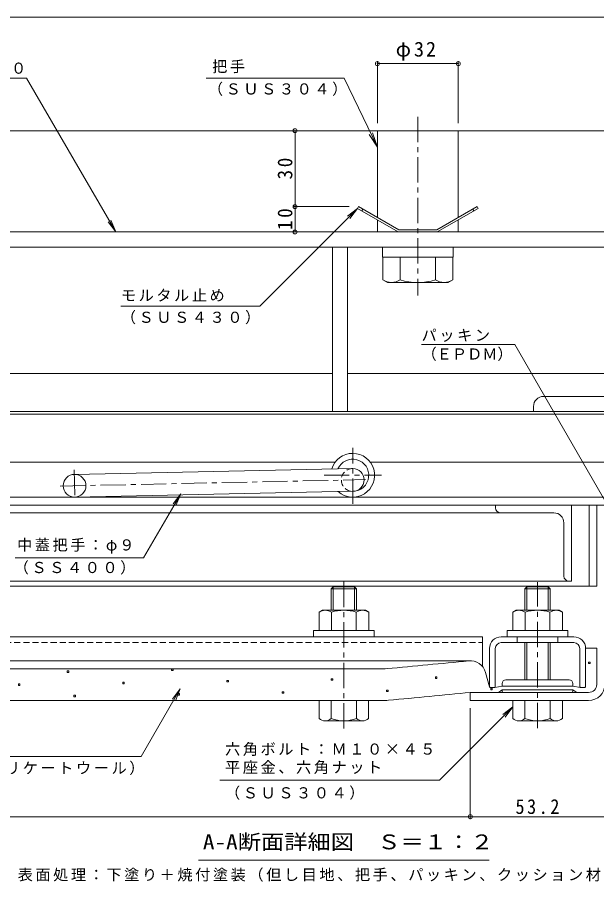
# Model space of a CAD drawing. Units: millimetres at full size; details may follow other scales. Extents: x -516 to 546, y -392 to 378.
# Drawn here: x -333.2 to -104, y -342.1 to -0.5 of the extents above; entities that cross this region are included whole.
import ezdxf
from ezdxf.enums import TextEntityAlignment as Align

# ---------------------------------------------------------------- set-up
doc = ezdxf.new("R2010")
doc.units = ezdxf.units.MM
doc.header["$LTSCALE"] = 2
doc.header["$PDMODE"] = 32
doc.header["$PDSIZE"] = 1.6
doc.linetypes.add('CHAIN1', pattern=[8, 5, -1, 1, -1])
doc.linetypes.add('DASHED1', pattern=[1.8, 1.2, -0.6])
for name, color, linetype, lineweight in [('D-1', 2, 'Continuous', 9), ('D-2', 3, 'Continuous', 9), ('D-3', 4, 'Continuous', 9), ('D-4', 4, 'Continuous', 9), ('D-5', 7, 'Continuous', 9), ('D-6', 6, 'Continuous', 9), ('D-7', 5, 'Continuous', 5), ('D-8', 5, 'Continuous', 5), ('D-9', 134, 'Continuous', 5), ('D-A', 3, 'Continuous', 9), ('D-B', 2, 'Continuous', 9), ('D-C', 5, 'Continuous', 5), ('D-D', 4, 'Continuous', 9), ('D-E', 3, 'Continuous', 9), ('D-F', 7, 'Continuous', 9)]:
    doc.layers.add(name, color=color, linetype=linetype, lineweight=lineweight)
doc.styles.add('ＭＳ ゴシック', font='')
doc.styles.get('ＭＳ ゴシック').set_extended_font_data('MS Gothic')

msp = doc.modelspace()

# ---------------------------------------------------------------- linework, layer by layer
at = {"layer": 'D-1'}
for p, q in [((-154.02, -267.293), (-154.02, -270.493)), ((-107.22, -267.293), (-154.02, -267.293)), ((-107.22, -270.493), (-154.02, -270.493))]:
    msp.add_line(p, q, dxfattribs=at)
for radius in [3.2, 6.4]:
    msp.add_arc((-107.22, -264.093), radius, 270, 0, dxfattribs=at)
at = {"layer": 'D-2'}
for p, q in [((-61.021, -85.292), (-399.172, -85.292)), ((-399.172, -91.292), (-61.021, -91.292))]:
    msp.add_line(p, q, dxfattribs=at)
at = {"layer": 'D-2', "linetype": 'CHAIN1'}
for p, q in [((-200.52, -192.791), (-200.52, -170.595)), ((-211.869, -181.443), (-189.172, -181.443))]:
    msp.add_line(p, q, dxfattribs=at)
at = {"layer": 'D-2'}
for radius, start, end in [(8.65, 228.42634, 163.35534), (6.35, 271.76079, 156.52842)]:
    msp.add_arc((-200.52, -181.443), radius, start, end, dxfattribs=at)
at = {"layer": 'D-3'}
for p, q in [((-399.172, -45.292), (-48.021, -45.292)), ((-198.606, -75.985), (-182.486, -85.292)), ((-196.474, -76.292), (-196.874, -76.985)), ((-167.057, -85.292), (-150.936, -75.985)), ((-153.068, -76.292), (-152.668, -76.985)), ((-167.057, -85.292), (-182.486, -85.292)), ((-167.271, -84.492), (-182.271, -84.492))]:
    msp.add_line(p, q, dxfattribs=at)
for points in [[(-182.271, -84.492), (-198.206, -75.292), (-198.606, -75.985)], [(-167.271, -84.492), (-151.336, -75.292), (-150.936, -75.985)]]:
    msp.add_lwpolyline(points, dxfattribs=at)
at = {"layer": 'D-4'}
for p, q in [((-108.421, -249.823), (-104.021, -249.823)), ((-108.421, -265.043), (-108.421, -249.893)), ((-104.021, -264.093), (-104.021, -249.823)), ((-154.031, -254.764), (-399.172, -254.764)), ((-399.172, -257.993), (-189.688, -257.993)), ((-146.421, -265.043), (-148.011, -259.336)), ((-146.171, -265.293), (-146.421, -265.043)), ((-144.371, -265.293), (-146.171, -265.293)), ((-141.421, -264.793), (-144.371, -265.293)), ((-141.421, -266.293), (-142.917, -267.293)), ((-113.421, -264.793), (-141.421, -264.793)), ((-141.421, -266.293), (-113.421, -266.293)), ((-113.421, -266.293), (-111.925, -267.293)), ((-154.021, -267.293), (-142.917, -267.293)), ((-107.221, -267.293), (-111.925, -267.293)), ((-189.115, -270.493), (-399.172, -270.493))]:
    msp.add_line(p, q, dxfattribs=at)
at = {"layer": 'D-4', "color": 134, "lineweight": 5}
for p, q in [((-114.921, -262.293), (-139.921, -262.293)), ((-141.421, -263.793), (-141.421, -264.793)), ((-141.421, -264.793), (-113.421, -264.793)), ((-141.421, -266.293), (-113.421, -266.293)), ((-141.421, -266.793), (-141.421, -266.293)), ((-113.421, -263.793), (-113.421, -264.793)), ((-113.421, -266.793), (-113.421, -266.293)), ((-113.921, -267.293), (-140.921, -267.293))]:
    msp.add_line(p, q, dxfattribs=at)
at = {"layer": 'D-4', "color": 2}
for points in [[(-107.273, -255.872), (-107.273, -255.272), (-106.672, -255.272), (-106.672, -255.872)], [(-313.399, -259.339), (-313.399, -258.739), (-312.799, -258.739), (-312.799, -259.339)], [(-272.173, -258.646), (-272.173, -258.046), (-271.573, -258.046), (-271.573, -258.646)], [(-250.267, -263.129), (-250.267, -262.528), (-249.667, -262.528), (-249.667, -263.129)], [(-209.041, -262.435), (-209.041, -261.835), (-208.441, -261.835), (-208.441, -262.435)], [(-167.816, -261.742), (-167.816, -261.141), (-167.216, -261.141), (-167.216, -261.742)], [(-332.717, -264.516), (-332.717, -263.915), (-332.117, -263.915), (-332.117, -264.516)], [(-291.492, -263.822), (-291.492, -263.222), (-290.892, -263.222), (-290.892, -263.822)], [(-187.135, -266.918), (-187.135, -266.318), (-186.535, -266.318), (-186.535, -266.918)], [(-145.91, -266.224), (-145.91, -265.624), (-145.31, -265.624), (-145.31, -266.224)], [(-310.81, -268.998), (-310.81, -268.398), (-310.21, -268.398), (-310.21, -268.998)], [(-269.585, -268.305), (-269.585, -267.705), (-268.985, -267.705), (-268.985, -268.305)], [(-228.36, -267.611), (-228.36, -267.011), (-227.76, -267.011), (-227.76, -267.611)]]:
    msp.add_lwpolyline(points, close=True, dxfattribs=at)
at = {"layer": 'D-4'}
msp.add_lwpolyline([(-113.421, -264.793), (-110.471, -265.293), (-108.671, -265.293), (-108.421, -265.043)], dxfattribs=at)
for centre, radius, start, end in [((-654.021, 4822.499), 5101.792, 275.2529, 275.61726), ((-154.031, -261.014), 6.25, 15.57156, 95.61726), ((-189.688, -227.993), 30, 270, 275.2529), ((-107.221, -264.093), 3.2, 270, 0), ((-654.021, 4822.499), 5114.292, 275.24643, 275.6105), ((-189.115, -240.493), 30, 270, 275.24643)]:
    msp.add_arc(centre, radius, start, end, dxfattribs=at)
at = {"layer": 'D-4', "color": 134, "lineweight": 5}
for centre, radius, start, end in [((-139.921, -263.793), 1.5, 90, 180), ((-114.921, -263.793), 1.5, 0, 90), ((-140.921, -266.793), 0.5, 180, 270), ((-113.921, -266.793), 0.5, 270, 0)]:
    msp.add_arc(centre, radius, start, end, dxfattribs=at)
at = {"layer": 'D-5'}
for p, q in [((-406.909, -24.532), (-329.473, -24.532)), ((-294.207, -85.292), (-329.473, -24.532)), ((-203.875, -24.532), (-258.526, -24.532)), ((-203.875, -24.532), (-190.772, -51.76)), ((-190.772, -51.76), (-194.057, -46.739)), ((-190.772, -51.76), (-192.646, -46.06)), ((-198.606, -75.985), (-202.573, -79.028)), ((-294.207, -85.292), (-297.259, -81.332)), ((-294.207, -85.292), (-296.131, -80.677)), ((-173.286, -129.72), (-136.373, -129.72)), ((-268.518, -188.762), (-271.571, -192.722)), ((-284.156, -292.59), (-268.754, -265.913)), ((-268.754, -265.913), (-271.797, -269.88)), ((-268.754, -265.913), (-270.667, -270.532)), ((-166.172, -301.97), (-137.22, -273.018)), ((-137.22, -273.018), (-141.187, -276.062)), ((-137.22, -273.018), (-140.264, -276.985)), ((-253.041, -301.97), (-166.172, -301.97)), ((-146.52, -333.529), (-261.52, -333.529))]:
    msp.add_line(p, q, dxfattribs=at)
for points in [[(-292.226, -114.604), (-237.226, -114.604), (-198.606, -75.985), (-201.65, -79.951)], [(-136.373, -129.72), (-97.848, -196.447), (-100.892, -192.48)], [(-333.997, -214.146), (-283.251, -214.146), (-268.518, -188.762), (-270.442, -193.377)]]:
    msp.add_lwpolyline(points, dxfattribs=at)
at = {"layer": 'D-6'}
for p, q in [((-42.021, -156.292), (-397.572, -156.292)), ((-42.021, -157.292), (-398.572, -157.292)), ((-399.172, -176.292), (-207.47, -176.292)), ((-193.571, -176.292), (-75.52, -176.292)), ((-310.615, -181.094), (-200.521, -178.792)), ((-310.426, -190.092), (-200.52, -187.794)), ((-200.52, -187.794), (-200.426, -187.792))]:
    msp.add_line(p, q, dxfattribs=at)
at = {"layer": 'D-6', "linetype": 'CHAIN1'}
for p, q in [((-310.652, -179.292), (-310.402, -191.268)), ((-316.224, -185.712), (-195.464, -183.186))]:
    msp.add_line(p, q, dxfattribs=at)
at = {"layer": 'D-6', "color": 134, "lineweight": 5}
for p, q in [((-107.021, -193.293), (-107.021, -225.293)), ((-104.02, -193.293), (-107.021, -193.293)), ((-107.021, -225.293), (-393.946, -225.293))]:
    msp.add_line(p, q, dxfattribs=at)
msp.add_lwpolyline([(-104.02, -193.293), (-104.02, -225.293), (-107.021, -225.293)], dxfattribs=at)
at = {"layer": 'D-6', "linetype": 'DASHED1'}
msp.add_arc((-200.52, -183.293), 4.5, 90, 270, dxfattribs=at)
at = {"layer": 'D-6'}
for centre, start, end in [((-200.52, -183.293), 270, 90), ((-310.52, -185.593), 90, 270), ((-310.52, -185.593), 270, 90)]:
    msp.add_arc(centre, 4.5, start, end, dxfattribs=at)
at = {"layer": 'D-7', "linetype": 'CHAIN1'}
for p, q in [((-204.02, -281.529), (-204.02, -222.704)), ((-127.42, -281.371), (-127.42, -223.641))]:
    msp.add_line(p, q, dxfattribs=at)
at = {"layer": 'D-7'}
for p, q in [((-209.021, -226.305), (-199.021, -226.305)), ((-209.021, -226.305), (-209.021, -230.993)), ((-208.208, -225.493), (-209.02, -226.305)), ((-209.02, -226.305), (-209.02, -234.793)), ((-208.208, -225.493), (-199.833, -225.493)), ((-208.208, -234.793), (-208.208, -225.493)), ((-199.833, -225.493), (-199.021, -226.305)), ((-199.833, -234.793), (-199.833, -225.493)), ((-199.021, -234.793), (-199.021, -226.305)), ((-122.42, -226.305), (-132.42, -226.305)), ((-132.42, -234.793), (-132.42, -226.305)), ((-131.608, -234.793), (-131.608, -225.493)), ((-123.232, -225.493), (-122.42, -226.305)), ((-123.232, -234.793), (-123.232, -225.493)), ((-122.42, -226.305), (-122.42, -234.793)), ((-132.42, -262.293), (-132.42, -247.593)), ((-131.608, -262.293), (-131.608, -247.593)), ((-123.232, -262.293), (-123.232, -247.593)), ((-122.42, -247.593), (-122.42, -262.293)), ((-213.82, -270.493), (-194.22, -270.493)), ((-213.82, -277.598), (-213.82, -270.493)), ((-209.021, -277.598), (-209.021, -270.493)), ((-199.021, -277.598), (-199.021, -270.493)), ((-194.22, -277.598), (-194.22, -270.493)), ((-137.22, -277.598), (-137.22, -270.493)), ((-117.62, -270.493), (-137.22, -270.493)), ((-132.42, -277.598), (-132.42, -270.493)), ((-122.42, -270.493), (-122.42, -277.598)), ((-117.62, -277.598), (-117.62, -270.493)), ((-196.621, -278.493), (-211.42, -278.493)), ((-120.02, -278.493), (-134.82, -278.493))]:
    msp.add_line(p, q, dxfattribs=at)
at = {"layer": 'D-7', "color": 134}
for p, q in [((-216.02, -242.793), (-216.02, -245.293)), ((-192.02, -242.793), (-216.02, -242.793)), ((-139.42, -242.793), (-139.42, -245.293)), ((-115.42, -242.793), (-139.42, -242.793))]:
    msp.add_line(p, q, dxfattribs=at)
at = {"layer": 'D-7'}
msp.add_lwpolyline([(-123.232, -225.493), (-131.608, -225.493), (-132.42, -226.305)], dxfattribs=at)
at = {"layer": 'D-7', "color": 134}
for points in [[(-192.02, -242.793), (-192.02, -245.293), (-216.02, -245.293)], [(-115.42, -242.793), (-115.42, -245.293), (-139.42, -245.293)]]:
    msp.add_lwpolyline(points, dxfattribs=at)
at = {"layer": 'D-7'}
for centre, radius, start, end in [((-211.42, -274.827), 3.666, 229.1022, 310.89809), ((-204.021, -264.077), 14.416, 249.70546, 290.29454), ((-196.621, -274.827), 3.666, 229.10191, 310.8978), ((-134.82, -274.827), 3.666, 229.1022, 310.89809), ((-127.42, -264.077), 14.416, 249.70546, 290.29454), ((-120.02, -274.827), 3.666, 229.10191, 310.8978)]:
    msp.add_arc(centre, radius, start, end, dxfattribs=at)
at = {"layer": 'D-8'}
for p, q in [((-399.172, -91.292), (-64.021, -91.292)), ((-64.021, -156.292), (-397.572, -156.292))]:
    msp.add_line(p, q, dxfattribs=at)
at = {"layer": 'D-9'}
for p, q in [((-78.521, -150.292), (-125.021, -150.292)), ((-129.021, -154.292), (-129.021, -156.292)), ((-129.021, -156.292), (-64.021, -156.292))]:
    msp.add_line(p, q, dxfattribs=at)
msp.add_arc((-125.021, -154.292), 4, 90, 180, dxfattribs=at)
at = {"layer": 'D-A'}
for p, q in [((-56.92, -190.093), (-399.172, -190.093)), ((-56.92, -193.293), (-399.172, -193.293))]:
    msp.add_line(p, q, dxfattribs=at)
at = {"layer": 'D-B', "color": 6}
for p, q in [((-144.02, -194.293), (-144.02, -193.293)), ((-114.02, -193.293), (-114.02, -223.293)), ((-121.02, -196.293), (-387.724, -196.293)), ((-117.02, -200.293), (-117.02, -221.293)), ((-114.02, -223.294), (-399.172, -223.294))]:
    msp.add_line(p, q, dxfattribs=at)
at = {"layer": 'D-B'}
for p, q in [((-212.52, -234.793), (-195.52, -234.793)), ((-208.928, -235.552), (-208.928, -242.793)), ((-199.113, -235.552), (-199.113, -242.793)), ((-194.205, -235.552), (-195.52, -234.793)), ((-194.205, -235.552), (-194.205, -242.793)), ((-135.92, -234.793), (-118.92, -234.793)), ((-132.328, -235.552), (-132.328, -242.793)), ((-122.513, -235.552), (-122.513, -242.793)), ((-117.605, -235.552), (-118.92, -234.793)), ((-117.605, -235.552), (-117.605, -242.793))]:
    msp.add_line(p, q, dxfattribs=at)
at = {"layer": 'D-B', "color": 7}
for p, q in [((-399.172, -245.293), (-149.232, -245.293)), ((-149.232, -257.01), (-149.232, -245.293)), ((-141.821, -245.293), (-113.021, -245.293)), ((-113.021, -247.593), (-141.821, -247.593)), ((-146.421, -265.043), (-146.421, -249.893)), ((-144.121, -265.043), (-144.121, -249.893)), ((-110.721, -265.043), (-110.721, -249.893)), ((-108.421, -265.043), (-108.421, -249.893)), ((-146.171, -265.293), (-146.421, -265.043)), ((-144.371, -265.293), (-146.171, -265.293)), ((-144.371, -265.293), (-144.121, -265.043)), ((-110.471, -265.293), (-110.721, -265.043)), ((-108.671, -265.293), (-110.471, -265.293)), ((-108.671, -265.293), (-108.421, -265.043))]:
    msp.add_line(p, q, dxfattribs=at)
at = {"layer": 'D-B', "color": 7, "linetype": 'DASHED1'}
for p, q in [((-135.421, -247.593), (-135.421, -245.293)), ((-119.421, -247.593), (-119.421, -245.293)), ((-399.172, -247.593), (-149.232, -247.593))]:
    msp.add_line(p, q, dxfattribs=at)
at = {"layer": 'D-B'}
for points in [[(-212.52, -234.793), (-213.835, -235.552), (-213.835, -242.793), (-194.205, -242.793)], [(-135.92, -234.793), (-137.235, -235.552), (-137.235, -242.793), (-117.605, -242.793)]]:
    msp.add_lwpolyline(points, dxfattribs=at)
at = {"layer": 'D-B', "color": 6}
for centre, radius, start, end in [((-142.02, -194.293), 2, 180, 270), ((-121.02, -200.293), 4, 0, 90), ((-115.02, -221.293), 2, 180, 270)]:
    msp.add_arc(centre, radius, start, end, dxfattribs=at)
at = {"layer": 'D-B'}
for centre, radius, start, end in [((-210.939, -240.569), 5.793, 94.3844, 120.00002), ((-211.535, -239.632), 4.842, 57.42751, 88.18785), ((-204.02, -251.033), 16.241, 72.4119, 107.58812), ((-196.506, -239.632), 4.842, 91.81216, 122.57251), ((-197.102, -240.569), 5.793, 60, 85.61562), ((-134.339, -240.569), 5.793, 94.3844, 120.00002), ((-134.935, -239.632), 4.842, 57.42751, 88.18785), ((-127.42, -251.033), 16.241, 72.4119, 107.58812), ((-119.906, -239.632), 4.842, 91.81216, 122.57251), ((-120.502, -240.569), 5.793, 60, 85.61562)]:
    msp.add_arc(centre, radius, start, end, dxfattribs=at)
at = {"layer": 'D-B', "color": 7}
for centre, radius, start, end in [((-141.821, -249.893), 4.6, 90, 180), ((-113.021, -249.893), 4.6, 0, 90), ((-141.821, -249.893), 2.3, 90, 180), ((-113.021, -249.893), 2.3, 0, 90)]:
    msp.add_arc(centre, radius, start, end, dxfattribs=at)
at = {"layer": 'D-C', "color": 2, "linetype": 'CHAIN1', "lineweight": 9}
msp.add_line((-174.771, -39.757), (-174.771, -110.418), dxfattribs=at)
at = {"layer": 'D-C', "color": 2, "lineweight": 9}
for p, q in [((-190.771, -45.292), (-190.771, -79.584)), ((-190.771, -80.508), (-190.771, -85.292)), ((-158.771, -80.508), (-158.771, -85.292)), ((-158.771, -85.292), (-190.771, -85.292))]:
    msp.add_line(p, q, dxfattribs=at)
at = {"layer": 'D-C', "color": 134}
for p, q in [((-160.771, -91.292), (-188.771, -91.292)), ((-188.771, -91.292), (-188.771, -95.292))]:
    msp.add_line(p, q, dxfattribs=at)
at = {"layer": 'D-C'}
for p, q in [((-188.628, -104.22), (-188.628, -95.292)), ((-181.699, -104.22), (-181.699, -95.292)), ((-167.843, -104.22), (-167.843, -95.292)), ((-186.771, -105.292), (-188.628, -104.22)), ((-162.771, -105.292), (-186.771, -105.292)), ((-162.771, -105.292), (-160.915, -104.22))]:
    msp.add_line(p, q, dxfattribs=at)
at = {"layer": 'D-C', "color": 2, "lineweight": 9}
msp.add_lwpolyline([(-190.771, -45.292), (-158.771, -45.292), (-158.771, -79.584)], dxfattribs=at)
at = {"layer": 'D-C', "color": 134}
msp.add_lwpolyline([(-160.771, -91.292), (-160.771, -95.292), (-188.771, -95.292)], dxfattribs=at)
at = {"layer": 'D-C'}
msp.add_lwpolyline([(-188.628, -95.292), (-160.915, -95.292), (-160.915, -104.22)], dxfattribs=at)
for centre, radius, start, end in [((-184.538, -97.137), 8.179, 240.00002, 265.61575), ((-185.38, -98.459), 6.837, 271.81355, 302.57071), ((-174.771, -82.364), 22.928, 252.41205, 287.58797), ((-164.163, -98.459), 6.837, 237.42931, 268.18646), ((-165.004, -97.137), 8.179, 274.38426, 300)]:
    msp.add_arc(centre, radius, start, end, dxfattribs=at)
at = {"layer": 'D-D'}
for p, q in [((-208.521, -91.292), (-341.021, -91.292)), ((-208.521, -141.292), (-208.521, -91.292)), ((-70.021, -91.292), (-202.521, -91.292)), ((-341.021, -141.292), (-208.521, -141.292))]:
    msp.add_line(p, q, dxfattribs=at)
msp.add_lwpolyline([(-202.521, -91.292), (-202.521, -141.292), (-70.021, -141.292)], dxfattribs=at)
at = {"layer": 'D-E', "color": 2}
for p, q in [((-208.521, -156.292), (-208.521, -91.292)), ((-208.521, -91.292), (-202.521, -91.292)), ((-202.521, -91.292), (-202.521, -156.292)), ((-202.521, -156.292), (-208.521, -156.292))]:
    msp.add_line(p, q, dxfattribs=at)
at = {"layer": 'D-F'}
for p, q in [((-33.021, -0.455), (-399.172, -0.455)), ((-190.771, -42.293), (-190.771, -17.768)), ((-190.771, -18.768), (-158.771, -18.768)), ((-158.771, -42.293), (-158.771, -17.768)), ((-223.302, -75.292), (-223.302, -45.292)), ((-223.902, -75.292), (-201.86, -75.292)), ((-223.302, -85.292), (-223.302, -75.292)), ((-154.021, -273.493), (-154.021, -317.386)), ((-401.203, -292.59), (-284.156, -292.59)), ((-154.021, -316.386), (-399.172, -316.386)), ((-154.021, -316.386), (-100.807, -316.386))]:
    msp.add_line(p, q, dxfattribs=at)
for p in [(-190.771, -18.768), (-158.771, -18.768), (-223.302, -45.292), (-223.302, -75.292), (-223.302, -85.292), (-154.021, -316.386)]:
    msp.add_point(p, dxfattribs=at)

# ---------------------------------------------------------------- texts
at = {"layer": 'D-5', "style": 'ＭＳ ゴシック'}
msp.add_text('（ＥＰＤＭ）', height=4.399, dxfattribs=at).set_placement((-173.286, -137.032), align=Align.BOTTOM_LEFT)
at = {"layer": 'D-5', "color": 2, "style": 'ＭＳ ゴシック', "width": 1.15}
msp.add_text('A-A断面詳細図\u3000Ｓ＝１：２', height=5.865, dxfattribs=at).set_placement((-259.77, -331.029), align=Align.BOTTOM_LEFT)
at = {"layer": 'D-5', "char_height": 4.399, "attachment_point": 7, "style": 'ＭＳ ゴシック'}
for s, insert in [('\\T1.17;把手', (-256.107, -22.564)), ('\\T1.17;蓋プレート：ｔ＝６．０', (-405.843, -23.022)), ('\\T1.17;（ＳＵＳ３０４）', (-257.789, -31.545)), ('\\T1.17;モルタル止め', (-292.226, -112.803)), ('\\T1.17;（ＳＵＳ４３０）', (-292.226, -121.785)), ('\\T1.17;パッキン', (-173.286, -128.754)), ('\\T1.17;中蓋把手：φ９', (-333.253, -212.369)), ('\\T1.17;（ＳＳ４００）', (-334.582, -220.676)), ('\\T1.17;六角ボルト：Ｍ１０×４５', (-251.012, -292.371)), ('\\T1.17;（アルカリアースシリケートウール）', (-401.203, -299.925)), ('\\T1.17;平座金、六角ナット', (-251.012, -299.566)), ('\\T1.17;（ＳＵＳ３０４）', (-251.012, -309.731)), ('\\T1.17;表面処理：下塗り＋焼付塗装（但し目地、把手、パッキン、クッション材を除く）', (-333.02, -342.079))]:
    msp.add_mtext(s, dxfattribs=dict(at, insert=insert))
at = {"layer": 'D-F', "color": 2, "char_height": 5.865, "attachment_point": 7, "style": 'ＭＳ ゴシック'}
for s, insert in [('\\T1.19;φ32', (-183.521, -17.568)), ('\\T1.28;\\W0.9;53.2', (-136.164, -315.386))]:
    msp.add_mtext(s, dxfattribs=dict(at, insert=insert))
at = {"layer": 'D-F', "color": 2, "char_height": 5.865, "attachment_point": 7, "rotation": 90, "style": 'ＭＳ ゴシック'}
for s, insert in [('\\T1.27;\\W0.95;30', (-224.302, -64.542)), ('\\T1.27;\\W0.95;10', (-224.302, -84.542))]:
    msp.add_mtext(s, dxfattribs=dict(at, insert=insert))

doc.saveas('drawing.dxf')
